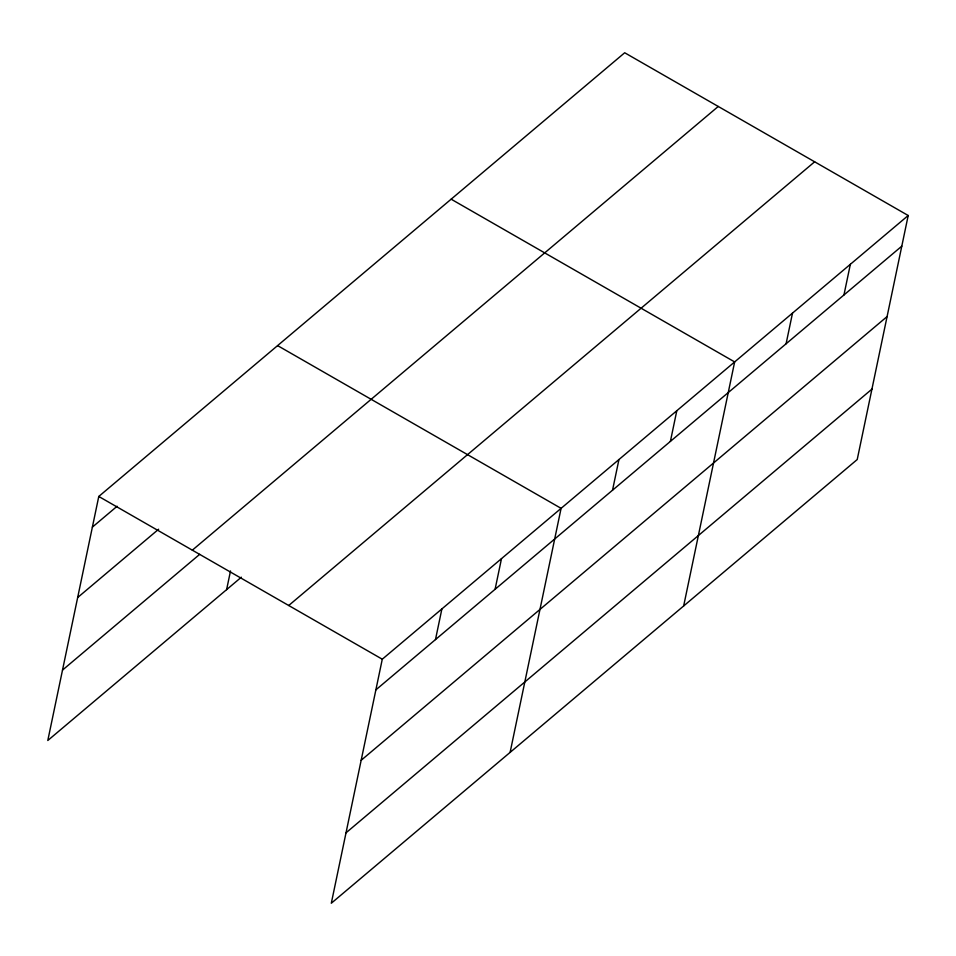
<?xml version="1.0" encoding="UTF-8"?>
<svg xmlns="http://www.w3.org/2000/svg" width="956" height="956" viewBox="0 0 956 956"><rect width="100%" height="100%" fill="white"/><g stroke="black" fill="none" stroke-linecap="round" stroke-linejoin="round"><path stroke-width="1.43" d="M908.2 215.506L382.281 659.21L331.302 903.241L857.221 459.537L908.2 215.506L624.698 52.759L98.779 496.463L47.8 740.494L241.354 577.197M226.608 589.637L230.516 570.959M435.482 639.576L441.887 608.924M495.089 589.29L501.494 558.639M510.11 752.384L561.088 508.341L277.599 345.606M612.533 490.201L618.95 459.537M670.395 441.397L676.8 410.733M683.66 605.961L734.65 361.93L451.148 199.183M786.095 343.778L792.5 313.114M843.945 294.974L850.35 264.31M92.374 527.126L117.122 506.25M77.663 597.536L158.636 529.218M192.335 550.166L718.255 106.463M62.51 670.084L199.708 554.325M288.724 605.495L814.643 161.803M375.875 689.862L901.795 246.17M361.165 760.283L887.084 316.579M346.012 832.831L871.932 389.128M98.779 496.463L382.281 659.21"/></g></svg>
